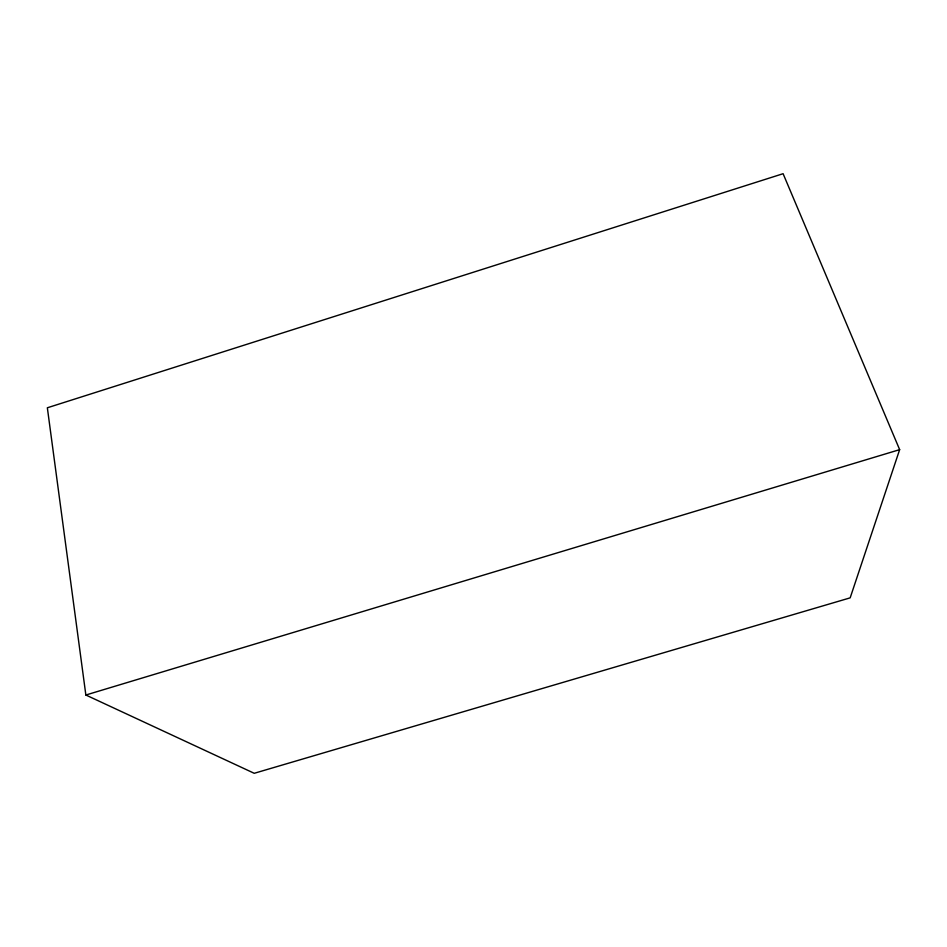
<?xml version="1.0" encoding="UTF-8"?>
<svg xmlns="http://www.w3.org/2000/svg" width="947" height="947" viewBox="0 0 947 947"><rect width="100%" height="100%" fill="white"/><g stroke="black" fill="none" stroke-linecap="round" stroke-linejoin="round"><path stroke-width="1.42" d="M899.65 449.647L850.169 597.853L254.234 773.297L85.857 695.015L47.35 407.778L783.098 173.703L899.65 449.647L85.857 695.015"/></g></svg>
